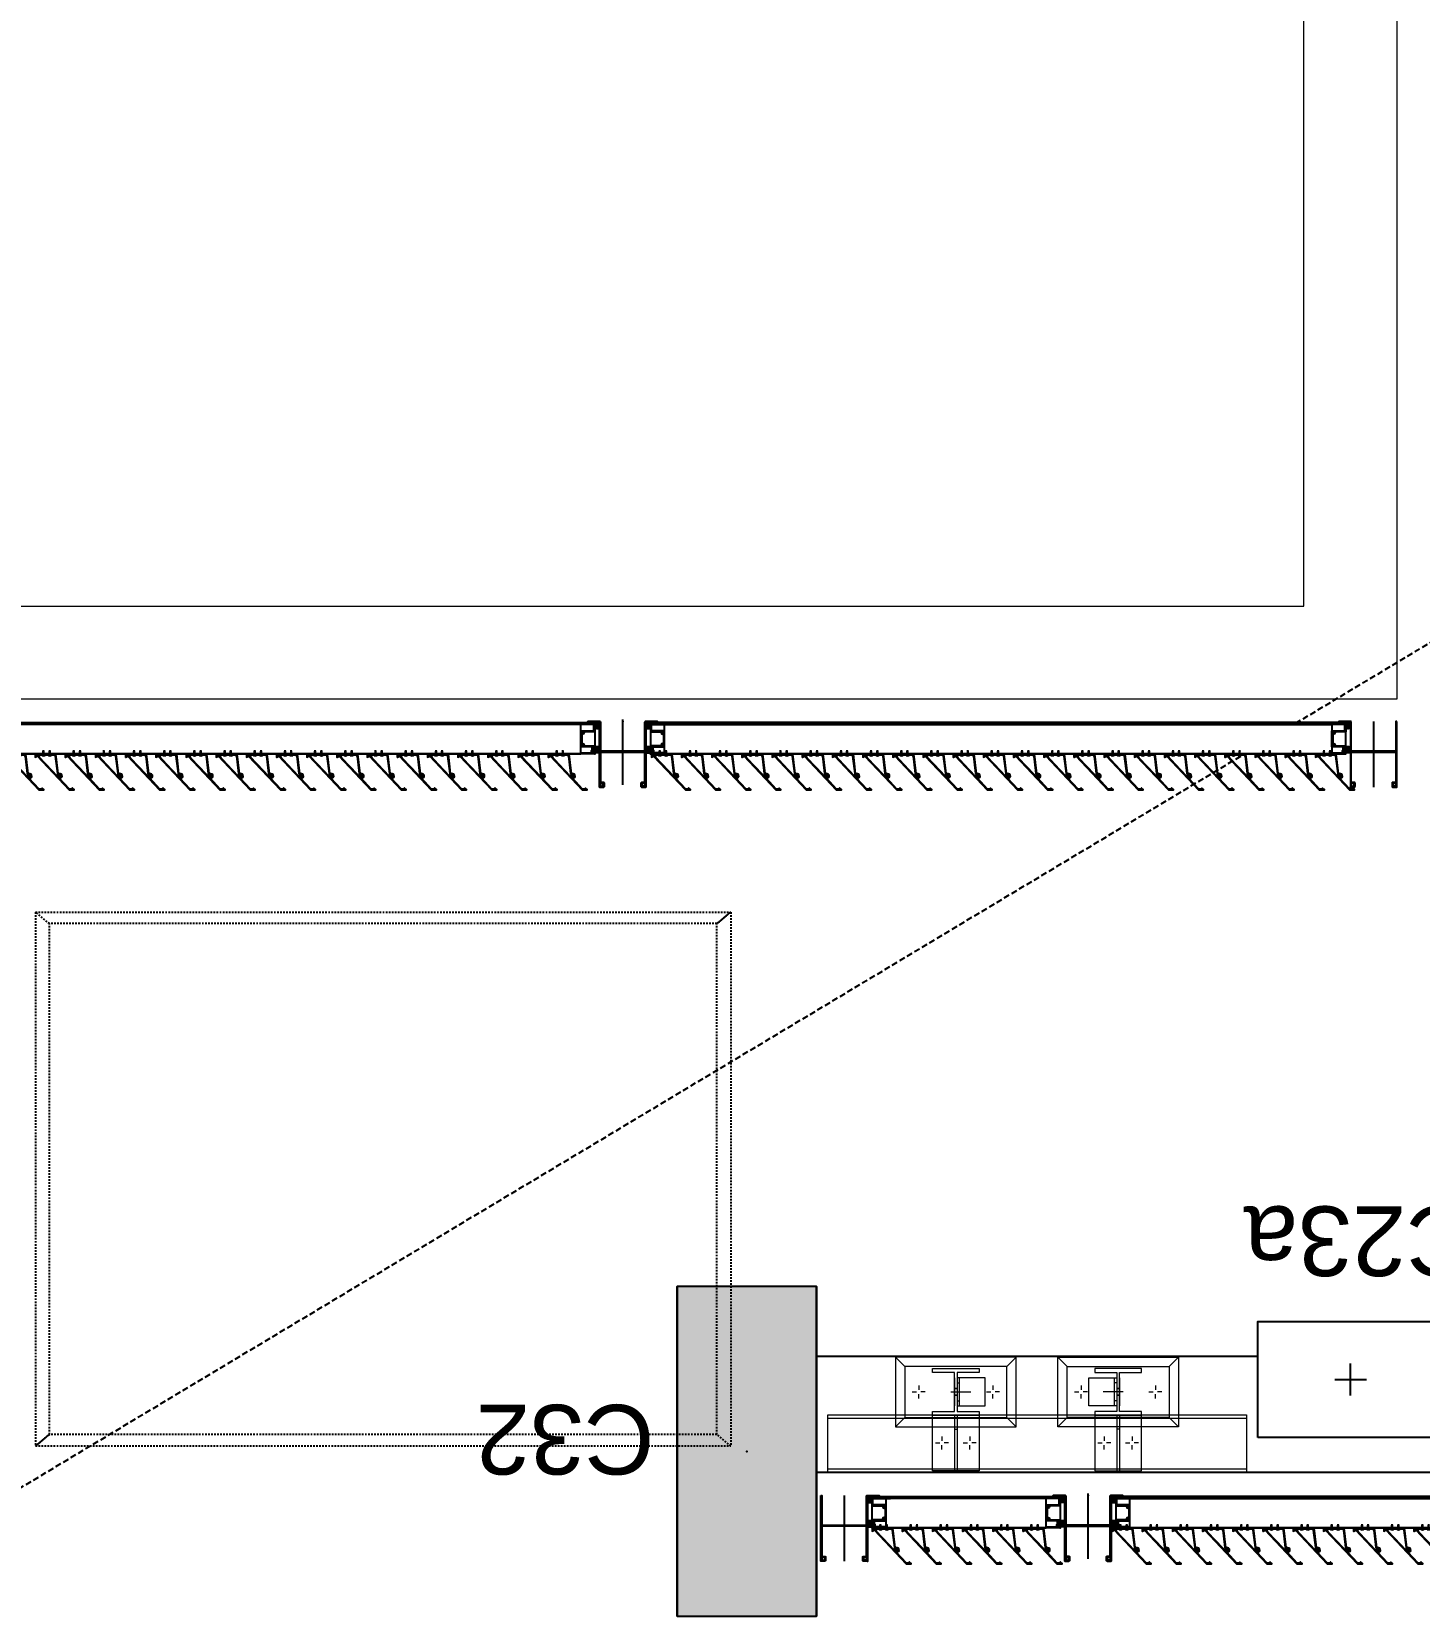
# Model space of a CAD drawing. Header units: millimetres. Extents: x 663313 to 1226001, y 1431724 to 1620898.
# Drawn here: x 851756 to 854744, y 1538994 to 1542407 of the extents above; entities that cross this region are included whole.
import ezdxf

# ---------------------------------------------------------------- set-up
doc = ezdxf.new("R2010")
doc.units = ezdxf.units.MM
doc.set_wipeout_variables(frame=1)
for name, pattern in [('CENTER', [50.8, 31.75, -6.35, 6.35, -6.35]), ('HIDDEN', [0.375, 0.25, -0.125]), ('TA_HL_001.00000', [6.5, 3.55, -2.95]), ('XKITLINE00', [0]), ('XKITLINE02', [4, 2, -2])]:
    doc.linetypes.add(name, pattern=pattern)
for name, color, linetype in [('000 - CONCRETE_COL_HATCH_', 7, 'Continuous'), ('000 - CONCRETE_COL_WIPEOUT_', 7, 'Continuous'), ('000 - EXISTING_COLUMN_CUT_COLOR_5', 7, 'Continuous'), ('000 - EXISTING_CONCRETE_CUT_COLOR_5', 7, 'Continuous'), ('010 - ASPG_ACCESSORIES_MAIN_COLOR_1', 7, 'Continuous'), ('010 - ASPG_EXTR_MAIN_COLOR_2', 7, 'Continuous'), ('010 - ASPG_FRAMING_CUT_COLOR_4', 7, 'Continuous'), ('010 - ASPG_FRAMING_HATCH_', 7, 'Continuous'), ('010 - ASPG_FRAMING_MAIN_COLOR_1', 7, 'Continuous'), ('010 - ASPG_FRAMING_MAIN_COLOR_2', 7, 'Continuous'), ('010 - ASPG_FRAMING_SUB_COLOR_2', 7, 'Continuous'), ('010 - ASPG_FRAMING_WIPEOUT_', 7, 'Continuous'), ('BOLT & SCREW', 7, 'Continuous'), ('BR', 7, 'Continuous'), ('Center Line', 7, 'CENTER'), ('CVA044__', 7, 'Continuous'), ('DIM', 7, 'Continuous')]:
    doc.layers.add(name, color=color, linetype=linetype)
for name, color, linetype, plot in [('010 - ASPG_EXTR_DEF_SUB', 7, 'Continuous', False), ('010 - ASPG_FASTERN_DEF_SUB', 7, 'Continuous', False), ('010 - ASPG_FRAMING_DEF_SUB', 7, 'Continuous', False)]:
    doc.layers.add(name, color=color, linetype=linetype, plot=plot)
for name, color, linetype, lineweight in [('12-GRID', 7, 'CENTER', 13), ('Bolt', 7, 'Continuous', 0), ('Part', 7, 'Continuous', 0), ('SCREW', 7, 'Continuous', 5)]:
    doc.layers.add(name, color=color, linetype=linetype, lineweight=lineweight)
doc.styles.add('Arial', font='arial.ttf')
pattern_1 = [(270, (1257419.24324, -520041.6224), (0.65495992507, -1.1344238721), [0.7562825814, -1.5125651628]), (30, (1257419.24324, -520041.6224), (0.65495992936, 1.1344238696), [0.7562825814, -1.5125651628]), (330, (1257419.24324, -520041.6224), (1.30991985442, -2.48e-09), [-1.5125651628, 0.7562825814])]
pattern_2 = [(315, (1257419.4929, -520021.6224), (1.3369313545, 1.3369313545), []), (45, (1257419.4929, -520021.6224), (-1.3369313545, 1.3369313545), [])]
pattern_3 = [(270, (1257419.4425, -520043.9224), (0.65495992507, -1.1344238721), [0.7562825814, -1.5125651628]), (30, (1257419.4425, -520043.9224), (0.65495992936, 1.1344238696), [0.7562825814, -1.5125651628]), (330, (1257419.4425, -520043.9224), (1.30991985442, -2.48e-09), [-1.5125651628, 0.7562825814])]
pattern_4 = [(315, (1257419.1929, -520023.9224), (1.3369313545, 1.3369313545), []), (45, (1257419.1929, -520023.9224), (-1.3369313545, 1.3369313545), [])]

# ---------------------------------------------------------------- blocks, each defined once
blk = doc.blocks.new('C25')
at = {"layer": 'BR', "color": 7}
for p, q in [((0, 0.0343), (0, -0.0343)), ((-0.0343, 0), (0.0343, 0))]:
    blk.add_line(p, q, dxfattribs=at)
at = {"layer": 'BR', "color": 7, "ltscale": 5}
blk.add_lwpolyline([(-0.125, 0.2), (0.125, 0.2), (0.125, -0.2), (-0.125, -0.2)], close=True, dxfattribs=at)
blk = doc.blocks.new('C32')
at = {"layer": 'BR', "color": 7}
for p, q in [((0, 0.0343), (0, -0.0343)), ((-0.0343, 0), (0.0343, 0))]:
    blk.add_line(p, q, dxfattribs=at)
at = {"layer": 'BR', "color": 7, "ltscale": 5}
blk.add_lwpolyline([(-0.15, 0.355), (0.15, 0.355), (0.15, -0.355), (-0.15, -0.355)], close=True, dxfattribs=at)
blk = doc.blocks.new('44')
at = {"layer": 'Bolt', "color": 7, "linetype": 'XKITLINE00', "lineweight": 0}
for p, q in [((31.2666, 28.4456), (31.2759, 28.4456)), ((31.2666, 28.4456), (31.2759, 28.4456)), ((31.2806, 28.4596), (31.2806, 28.4503)), ((31.2806, 28.4596), (31.2806, 28.4503)), ((31.2806, 28.4316), (31.2806, 28.4409)), ((31.2806, 28.4316), (31.2806, 28.4409)), ((31.2946, 28.4456), (31.2852, 28.4456)), ((31.2946, 28.4456), (31.2852, 28.4456)), ((31.3906, 28.4096), (31.3906, 28.4003)), ((31.3766, 28.3956), (31.3859, 28.3956)), ((31.3906, 28.3816), (31.3906, 28.3909)), ((31.4046, 28.3956), (31.3952, 28.3956)), ((31.3766, 28.3356), (31.3859, 28.3356)), ((31.3906, 28.3496), (31.3906, 28.3403)), ((31.3906, 28.3216), (31.3906, 28.3309)), ((31.4046, 28.3356), (31.3952, 28.3356)), ((31.2806, 28.2996), (31.2806, 28.2903)), ((31.2806, 28.2996), (31.2806, 28.2903)), ((31.2666, 28.2856), (31.2759, 28.2856)), ((31.2666, 28.2856), (31.2759, 28.2856)), ((31.2806, 28.2716), (31.2806, 28.2809)), ((31.2806, 28.2716), (31.2806, 28.2809)), ((31.2946, 28.2856), (31.2852, 28.2856)), ((31.2946, 28.2856), (31.2852, 28.2856)), ((31.2666, 28.096), (31.2759, 28.096)), ((31.2666, 28.096), (31.2759, 28.096)), ((31.2806, 28.11), (31.2806, 28.1007)), ((31.2806, 28.11), (31.2806, 28.1007)), ((31.2806, 28.082), (31.2806, 28.0913)), ((31.2806, 28.082), (31.2806, 28.0913)), ((31.2946, 28.096), (31.2852, 28.096)), ((31.2946, 28.096), (31.2852, 28.096)), ((31.3906, 28.06), (31.3906, 28.0507)), ((31.3766, 28.046), (31.3859, 28.046)), ((31.3906, 28.032), (31.3906, 28.0413)), ((31.4046, 28.046), (31.3952, 28.046)), ((31.3906, 28), (31.3906, 27.9907)), ((31.3766, 27.986), (31.3859, 27.986)), ((31.3906, 27.972), (31.3906, 27.9813)), ((31.4046, 27.986), (31.3952, 27.986)), ((31.2666, 27.936), (31.2759, 27.936)), ((31.2666, 27.936), (31.2759, 27.936)), ((31.2806, 27.95), (31.2806, 27.9407)), ((31.2806, 27.95), (31.2806, 27.9407)), ((31.2806, 27.922), (31.2806, 27.9313)), ((31.2806, 27.922), (31.2806, 27.9313)), ((31.2946, 27.936), (31.2852, 27.936)), ((31.2946, 27.936), (31.2852, 27.936))]:
    blk.add_line(p, q, dxfattribs=at)
at = {"layer": 'Bolt', "color": 7, "linetype": 'XKITLINE02', "lineweight": 0}
for p, q in [((31.2611, 28.3626), (31.2611, 28.3576)), ((31.2736, 28.3686), (31.2736, 28.3626)), ((31.2736, 28.3626), (31.2736, 28.3686)), ((31.2806, 28.3765), (31.2806, 28.3336)), ((31.2876, 28.3686), (31.2876, 28.3626)), ((31.2876, 28.3626), (31.2876, 28.3686)), ((31.3001, 28.3626), (31.3001, 28.3576)), ((31.2611, 28.019), (31.2611, 28.024)), ((31.2806, 28.0051), (31.2806, 28.048)), ((31.3001, 28.019), (31.3001, 28.024)), ((31.2736, 28.019), (31.2736, 28.013)), ((31.2736, 28.013), (31.2736, 28.019)), ((31.2876, 28.019), (31.2876, 28.013)), ((31.2876, 28.013), (31.2876, 28.019))]:
    blk.add_line(p, q, dxfattribs=at)
at = {"layer": 'Part', "color": 7, "linetype": 'HIDDEN', "lineweight": 0, "ltscale": 5}
for p, q in [((31.3382, 28.6406), (31.3382, 27.7406)), ((31.4472, 28.6406), (31.4472, 27.7406))]:
    blk.add_line(p, q, dxfattribs=at)
at = {"layer": 'Part', "color": 7, "linetype": 'XKITLINE00', "lineweight": 0}
blk.add_line((31.4552, 28.6406), (31.4552, 27.7406), dxfattribs=at)
at = {"layer": 'Part', "color": 7, "lineweight": 0}
for p, q in [((31.2056, 28.4956), (31.2256, 28.4756)), ((31.2056, 28.2356), (31.2256, 28.2556)), ((31.2056, 28.146), (31.2256, 28.126)), ((31.2056, 27.886), (31.2256, 27.906))]:
    blk.add_line(p, q, dxfattribs=at)
at = {"layer": 'Part', "color": 7, "linetype": 'HIDDEN', "lineweight": 0, "ltscale": 2}
for p, q in [((31.3356, 28.4756), (31.3556, 28.4956)), ((31.3356, 28.2556), (31.3556, 28.2356)), ((31.3356, 28.126), (31.3556, 28.146)), ((31.3356, 27.906), (31.3556, 27.886))]:
    blk.add_line(p, q, dxfattribs=at)
at = {"layer": 'Part', "color": 7, "linetype": 'XKITLINE02', "lineweight": 0}
for p, q in [((31.3306, 28.4156), (31.3306, 28.3156)), ((31.2506, 28.3686), (31.3106, 28.3686)), ((31.2506, 28.3626), (31.3106, 28.3626)), ((31.3306, 28.3686), (31.4506, 28.3686)), ((31.3306, 28.3626), (31.4506, 28.3626)), ((31.3606, 28.3686), (31.3606, 28.3626)), ((31.3106, 28.3576), (31.2506, 28.3576)), ((31.3306, 27.966), (31.3306, 28.066)), ((31.3106, 28.024), (31.2506, 28.024)), ((31.2506, 28.019), (31.3106, 28.019)), ((31.2506, 28.013), (31.3106, 28.013)), ((31.3306, 28.019), (31.4506, 28.019)), ((31.3306, 28.013), (31.4506, 28.013)), ((31.3606, 28.013), (31.3606, 28.019))]:
    blk.add_line(p, q, dxfattribs=at)
at = {"layer": 'Part', "color": 7, "lineweight": 0}
for points in [[(31.3302, 27.7406), (31.3302, 28.6416), (31.4552, 28.6416), (31.4552, 27.7406), (31.3302, 27.7406)], [(31.3306, 28.2356), (31.2056, 28.2356), (31.2056, 28.4956), (31.3306, 28.4956)], [(31.3306, 28.2556), (31.2256, 28.2556), (31.2256, 28.4756), (31.3306, 28.4756)], [(31.3306, 28.146), (31.2056, 28.146), (31.2056, 27.886), (31.3306, 27.886)], [(31.3306, 28.126), (31.2256, 28.126), (31.2256, 27.906), (31.3306, 27.906)]]:
    blk.add_lwpolyline(points, dxfattribs=at)
at = {"layer": 'Part', "color": 7, "linetype": 'HIDDEN', "lineweight": 0, "ltscale": 2}
for points in [[(31.3306, 28.4956), (31.3556, 28.4956), (31.3556, 28.2356), (31.3306, 28.2356)], [(31.3306, 28.4756), (31.3356, 28.4756), (31.3356, 28.2556), (31.3306, 28.2556)], [(31.3306, 27.886), (31.3556, 27.886), (31.3556, 28.146), (31.3306, 28.146)], [(31.3306, 27.906), (31.3356, 27.906), (31.3356, 28.126), (31.3306, 28.126)]]:
    blk.add_lwpolyline(points, dxfattribs=at)
at = {"layer": 'Part', "color": 7, "linetype": 'XKITLINE02', "lineweight": 0}
for points in [[(31.3306, 28.4156), (31.3226, 28.4156), (31.3226, 28.3686), (31.2386, 28.3686), (31.2386, 28.4156), (31.2306, 28.4156), (31.2306, 28.3156), (31.2386, 28.3156), (31.2386, 28.3626), (31.3226, 28.3626), (31.3226, 28.3156), (31.3306, 28.3156)], [(31.3306, 27.966), (31.3226, 27.966), (31.3226, 28.013), (31.2386, 28.013), (31.2386, 27.966), (31.2306, 27.966), (31.2306, 28.066), (31.2386, 28.066), (31.2386, 28.019), (31.3226, 28.019), (31.3226, 28.066), (31.3306, 28.066)]]:
    blk.add_lwpolyline(points, close=True, dxfattribs=at)
for points in [[(31.3306, 28.3156), (31.4506, 28.3156), (31.4506, 28.4156), (31.3306, 28.4156)], [(31.3106, 28.3626), (31.3106, 28.3026), (31.2506, 28.3026), (31.2506, 28.3626)], [(31.3106, 28.019), (31.3106, 28.079), (31.2506, 28.079), (31.2506, 28.019)], [(31.3306, 28.066), (31.4506, 28.066), (31.4506, 27.966), (31.3306, 27.966)]]:
    blk.add_lwpolyline(points, dxfattribs=at)
blk = doc.blocks.new('*U5741')
at = {"color": 7}
blk.add_wipeout([(-150, -355), (150, -355), (150, 355), (-150, 355)], dxfattribs=at).dxf.layer = '000 - CONCRETE_COL_WIPEOUT_'
at = {"layer": '000 - CONCRETE_COL_HATCH_'}
h = blk.add_hatch(dxfattribs=at)
h.set_pattern_fill('AR-CONC', scale=0.5)
h.set_pattern_definition([(50, (-3e-14, -2e-14), (3.5863, -0.31376), [0.375, -4.125]), (355, (-3e-14, -2e-14), (-0.693757, 3.76096), [0.3, -3.3]), (100.4514, (0.299, -0.026), (2.892544, 3.4472), [0.3187, -3.50571]), (46.1842, (-3e-14, 1), (5.336207, -0.827596), [0.5625, -6.1875]), (96.6356, (0.4447, 0.931), (4.67331, 4.87059), [0.47805, -5.25857]), (351.1842, (-3e-14, 1), (4.67331, 4.87059), [0.45, -4.95]), (21, (0.5, 0.75), (2.984535, -2.013094), [0.375, -4.125]), (326, (0.5, 0.75), (1.216577, 3.62575), [0.3, -3.3]), (71.4514, (0.7487, 0.5822), (4.201112, 1.612656), [0.3187, -3.50571]), (37.5, (-3e-14, -2e-14), (0.0607993, 1.6644693), [0, -3.26, 0, -3.35, 0, -3.3125]), (7.5, (-3e-14, -2e-14), (1.315348, 1.9720586), [0, -1.91, 0, -3.185, 0, -1.2625]), (327.5, (-1.115, -2e-14), (2.669112, -0.1127744), [0, -1.25, 0, -3.9, 0, -5.175]), (317.5, (-1.615, -2e-14), (2.915931, 0.500525), [0, -1.625, 0, -2.59, 0, -3.675])])
h.paths.add_polyline_path([(-150, -355), (150, -355), (150, 355), (-150, 355)])
at = {"color": 7}
blk.add_point((0, 0), dxfattribs=at)
at = {"layer": '000 - EXISTING_COLUMN_CUT_COLOR_5', "color": 7}
blk.add_lwpolyline([(-150, -355), (150, -355), (150, 355), (-150, 355)], close=True, dxfattribs=at)
blk = doc.blocks.new('W-1-PP18-ST_ENT4_REV00_20260531-225334_LOPF_PL')
at = {"layer": 'DIM', "color": 7, "linetype": 'HIDDEN', "ltscale": 50}
blk.add_line((-3080.3, -13100), (16344.6, -1449.9), dxfattribs=at)
at = {"layer": 'DIM', "color": 7}
blk.add_line((12794.4, -1759.8), (14169.6, -1759.8), dxfattribs=at)
at = {"layer": 'Part', "color": 7, "linetype": 'XKITLINE00', "lineweight": 0}
blk.add_lwpolyline([(12920, -13150.2), (12920, -3425.6), (16344.6, -3425.6), (16344.6, -3625.6), (13120, -3625.6), (13120, -8210), (16970, -8210), (16970, -8350), (13120, -8350), (13120, -13150.2)], close=True, dxfattribs=at)
at = {"color": 7, "xscale": 1000.000000000002, "yscale": 1000.000000000002, "zscale": 1000.000000000002, "rotation": 179.9986050943041}
blk.add_blockref('C32', (14319.6, -1805), dxfattribs=at)
at = {"layer": 'DIM', "color": 7, "xscale": 999.9999999999997, "yscale": 999.9999999999997, "zscale": 999.9999999999997, "rotation": 269.998605212187}
blk.add_blockref('C25', (13019.4, -1959.8), dxfattribs=at)
at = {"layer": 'CVA044__', "color": 7, "char_height": 150, "attachment_point": 5, "style": 'Arial', "bg_fill": 3, "box_fill_scale": 1.1, "bg_fill_color": 256, "bg_fill_true_color": 13158600, "bg_fill_transparency": 0}
for s, insert in [('\\A1;C32', (14711, -1831.5)), ('\\A1;C23a', (12999, -2258.8))]:
    blk.add_mtext(s, dxfattribs=dict(at, insert=insert))
at = {"color": 7, "xscale": 1000.000000000001, "yscale": 1000.000000000001, "zscale": 1000.000000000001, "rotation": 90}
blk.add_blockref('44', (41885.6, -33213.9), dxfattribs=at)
at = {"layer": 'DIM', "color": 7}
blk.add_line((13219.4, -2009.7), (14169.6, -2009.7), dxfattribs=at)
at = {"layer": '000 - EXISTING_CONCRETE_CUT_COLOR_5', "color": 7}
blk.add_blockref('*U5741', (14319.6, -1805), dxfattribs=at)
blk = doc.blocks.new('*U6326')
at = {"layer": '12-GRID', "color": 7, "linetype": 'CENTER'}
for p, q in [((0, -6.2), (0, 2.2)), ((-4.2, -2), (4.2, -2))]:
    blk.add_line(p, q, dxfattribs=at)
at = {"layer": 'BOLT & SCREW', "color": 7}
for p, q in [((-0.6, -1.8), (-1.8, -1.6)), ((-0.6, -2.2), (-1.8, -2.4)), ((-0.5, -1.8), (-0.9, -1.6)), ((-0.5, -2.2), (-0.9, -2.4)), ((-0.2, -1.4), (-0.4, -0.2)), ((-0.2, -1.5), (-0.4, -1.1)), ((-0.2, -2.5), (-0.4, -2.9)), ((-0.2, -2.6), (-0.4, -3.8)), ((0.2, -1.4), (0.4, -0.2)), ((0.2, -1.5), (0.4, -1.1)), ((0.4, -2.9), (0.2, -2.5)), ((0.2, -2.6), (0.4, -3.8)), ((0.5, -1.8), (0.9, -1.6)), ((0.5, -2.2), (0.9, -2.4)), ((0.6, -1.8), (1.8, -1.6)), ((0.6, -2.2), (1.8, -2.4))]:
    blk.add_line(p, q, dxfattribs=at)
for points in [[(-1.8, -1.6), (-0.9, -1.6, 0.414214), (-0.4, -1.1), (-0.4, -0.2), (0.4, -0.2), (0.4, -1.1, 0.414214), (0.9, -1.6), (1.8, -1.6), (1.8, -2.4), (0.9, -2.4, 0.414214), (0.4, -2.9), (0.4, -3.8), (-0.4, -3.8), (-0.4, -2.9, 0.414214), (-0.9, -2.4), (-1.8, -2.4)], [(0.2, -2.5, -0.414214), (0.5, -2.2), (0.6, -2.2), (0.6, -1.8), (0.5, -1.8, -0.414214), (0.2, -1.5), (0.2, -1.4), (-0.2, -1.4), (-0.2, -1.5, -0.414214), (-0.5, -1.8), (-0.6, -1.8), (-0.6, -2.2), (-0.5, -2.2, -0.414214), (-0.2, -2.5), (-0.2, -2.6), (0.2, -2.6)]]:
    blk.add_lwpolyline(points, format="xyb", close=True, dxfattribs=at)
blk.add_circle((0, -2), 3.5, dxfattribs=at)
blk = doc.blocks.new('000_ASPG_TYP_FILES_20260218-010703_FRAME_EXTR_')
at = {"layer": '010 - ASPG_FRAMING_HATCH_'}
h = blk.add_hatch(dxfattribs=at)
h.set_pattern_fill('ANSI32', scale=0.1, angle=180)
edge = h.paths.add_edge_path()
edge.add_line((2, 16), (2, 2))
edge.add_line((2, 2), (39.7, 2))
edge.add_arc((39.7, 1.7), 0.3, 0, 90, ccw=False)
edge.add_line((40, 1.7), (40, 0.3))
edge.add_arc((39.7, 0.3), 0.3, -90, 0, ccw=False)
edge.add_line((39.7, 0), (0.3, 0))
edge.add_arc((0.3, 0.3), 0.3, 180, 270, ccw=False)
edge.add_line((0, 0.3), (0, 17.7))
edge.add_arc((0.3, 17.7), 0.3, 90, 180, ccw=False)
edge.add_line((0.3, 18), (22.6, 18))
edge.add_arc((22.6, 18.5), 0.5, 270, 380.2095)
edge.add_arc((26.2, 19.8), 3.35, 182.0638, 200.2095, ccw=False)
edge.add_arc((23.6, 19.7), 0.76, 2.0638, 182.0638, ccw=False)
edge.add_arc((26.2, 19.8), 1.83, 182.0638, 447.9362)
edge.add_arc((26.3, 22.4), 0.76, 87.9362, 267.9362, ccw=False)
edge.add_arc((26.2, 19.8), 3.35, 69.7905, 87.9362, ccw=False)
edge.add_arc((27.5, 23.4), 0.5, 249.7905, 360)
edge.add_line((28, 23.4), (28, 26.7))
edge.add_line((28, 26.7), (28.5, 27.2))
edge.add_line((28.5, 27.2), (28, 27.7))
edge.add_line((28, 27.7), (28, 38.6))
edge.add_line((28, 38.6), (28.5, 39.1))
edge.add_line((28.5, 39.1), (28, 39.6))
edge.add_line((28, 39.6), (28, 42.9))
edge.add_arc((27.5, 42.9), 0.5, 0, 110.2095)
edge.add_arc((26.2, 46.5), 3.35, 272.0638, 290.2095, ccw=False)
edge.add_arc((26.3, 43.9), 0.76, 92.0638, 272.0638, ccw=False)
edge.add_arc((26.2, 46.5), 1.83, 272.0638, 537.9362)
edge.add_arc((23.6, 46.6), 0.76, 177.9362, 357.9362, ccw=False)
edge.add_arc((26.2, 46.5), 3.35, 159.7905, 177.9362, ccw=False)
edge.add_arc((22.6, 47.8), 0.5, 339.7905, 450)
edge.add_line((22.6, 48.3), (0.3, 48.3))
edge.add_arc((0.3, 48.6), 0.3, 180, 270, ccw=False)
edge.add_line((0, 48.6), (0, 60))
edge.add_arc((0.3, 60), 0.3, 90, 180, ccw=False)
edge.add_line((0.3, 60.3), (5, 60.3))
edge.add_line((5, 60.3), (5, 65))
edge.add_arc((5.3, 65), 0.3, 90, 180, ccw=False)
edge.add_line((5.3, 65.3), (30, 65.3))
edge.add_line((30, 65.3), (30, 63.6))
edge.add_arc((29.7, 63.6), 0.3, -90, 0, ccw=False)
edge.add_line((29.7, 63.3), (7.3, 63.3))
edge.add_arc((7.3, 63), 0.3, 90, 180)
edge.add_line((7, 63), (7, 58.3))
edge.add_line((7, 58.3), (2.3, 58.3))
edge.add_arc((2.3, 58), 0.3, 90, 180)
edge.add_line((2, 58), (2, 50.6))
edge.add_arc((2.3, 50.6), 0.3, 180, 270)
edge.add_line((2.3, 50.3), (29.7, 50.3))
edge.add_arc((29.7, 50), 0.3, 0, 90, ccw=False)
edge.add_line((30, 50), (30, 26.7))
edge.add_line((30, 26.7), (30, 16.3))
edge.add_arc((29.7, 16.3), 0.3, -90, 0, ccw=False)
edge.add_line((29.7, 16), (2, 16))
at = {"layer": '010 - ASPG_FRAMING_CUT_COLOR_4', "color": 7}
blk.add_lwpolyline([(2, 16), (2, 2), (39.7, 2, -0.414214), (40, 1.7), (40, 0.3, -0.414214), (39.7, 0), (0.3, 0, -0.414214), (0, 0.3), (0, 17.7, -0.414214), (0.3, 18), (22.6, 18, 0.52173), (23, 18.7, -0.079342), (22.8, 19.7, -1), (24.3, 19.8, 2.296346), (26.2, 21.7, -1), (26.3, 23.2, -0.079342), (27.3, 23, 0.52173), (28, 23.4), (28, 26.7), (28.5, 27.2), (28, 27.7), (28, 38.6), (28.5, 39.1), (28, 39.6), (28, 42.9, 0.52173), (27.3, 43.3, -0.079342), (26.3, 43.1, -1), (26.2, 44.6, 2.296346), (24.3, 46.5, -1), (22.8, 46.6, -0.079342), (23, 47.6, 0.52173), (22.6, 48.3), (0.3, 48.3, -0.414214), (0, 48.6), (0, 60, -0.414214), (0.3, 60.3), (5, 60.3), (5, 65, -0.414214), (5.3, 65.3), (30, 65.3), (30, 63.6, -0.414214), (29.7, 63.3), (7.3, 63.3, 0.414214), (7, 63), (7, 58.3), (2.3, 58.3, 0.414214), (2, 58), (2, 50.6, 0.414214), (2.3, 50.3), (29.7, 50.3, -0.414214), (30, 50), (30, 26.7), (30, 16.3, -0.414214), (29.7, 16)], format="xyb", close=True, dxfattribs=at)
at = {"color": 7}
for p in [(26.2, 48.5), (26.2, 21.8)]:
    blk.add_blockref('*U6326', p, dxfattribs=at)
blk = doc.blocks.new('*U6174')
at = {"layer": '010 - ASPG_FRAMING_HATCH_', "transparency": 33554585}
h = blk.add_hatch(dxfattribs=at)
h.set_pattern_fill('ANSI32', scale=0.25)
edge = h.paths.add_edge_path()
edge.add_line((2, -50), (2, -75))
edge.add_line((2, -75), (0, -75))
edge.add_line((0, -75), (0, -49))
edge.add_arc((1, -49), 1, 90, 180, ccw=False)
edge.add_line((1, -48), (63, -48))
edge.add_arc((63, -47), 1, 270, 360)
edge.add_line((64, -47), (64, 47))
edge.add_arc((63, 47), 1, 0, 90)
edge.add_line((63, 48), (1, 48))
edge.add_arc((1, 49), 1, 180, 270, ccw=False)
edge.add_line((0, 49), (0, 75))
edge.add_line((0, 75), (2, 75))
edge.add_line((2, 75), (2, 50))
edge.add_line((2, 50), (141, 50))
edge.add_line((141, 50), (141, 41))
edge.add_arc((140, 41), 1, 270, 360, ccw=False)
edge.add_line((140, 40), (132, 40))
edge.add_arc((132, 41), 1, 180, 270, ccw=False)
edge.add_line((131, 41), (131, 47))
edge.add_arc((130, 47), 1, 0, 90)
edge.add_line((130, 48), (67, 48))
edge.add_arc((67, 47), 1, 90, 180)
edge.add_line((66, 47), (66, -47))
edge.add_arc((67, -47), 1, 180, 270)
edge.add_line((67, -48), (130, -48))
edge.add_arc((130, -47), 1, 270, 360)
edge.add_line((131, -47), (131, -41))
edge.add_arc((132, -41), 1, 90, 180, ccw=False)
edge.add_line((132, -40), (140, -40))
edge.add_arc((140, -41), 1, 0, 90, ccw=False)
edge.add_line((141, -41), (141, -50))
edge.add_line((141, -50), (2, -50))
h.paths.add_polyline_path([(139, 48), (139, 42), (133, 42), (133, 48)], flags=16)
h.paths.add_polyline_path([(139, -48), (139, -42), (133, -42), (133, -48)], flags=16)
at = {"layer": '010 - ASPG_FRAMING_HATCH_'}
h = blk.add_hatch(dxfattribs=at)
h.set_pattern_fill('ANSI37', scale=0.595498, angle=-90)
h.set_pattern_definition(pattern_4)
edge = h.paths.add_edge_path()
edge.add_ellipse((11.5, 55), major_axis=(0, -5), ratio=0.644482, start_angle=180, end_angle=360, ccw=False)
edge.add_line((11.5, 60), (2, 60))
edge.add_arc((-7.9, 55), 11.1, -26.7963, 26.7963, ccw=False)
edge.add_line((2, 50), (11.5, 50))
h = blk.add_hatch(dxfattribs=at)
h.set_pattern_fill('HONEY', scale=0.238199, angle=-90)
h.set_pattern_definition(pattern_3)
edge = h.paths.add_edge_path()
edge.add_ellipse((11.8, 55), major_axis=(0, -5), ratio=0.644482, start_angle=0, end_angle=360, ccw=False)
h = blk.add_hatch(dxfattribs=at)
h.set_pattern_fill('HONEY', scale=0.238199, angle=-90)
h.set_pattern_definition(pattern_1)
edge = h.paths.add_edge_path()
edge.add_ellipse((57.5, 55), major_axis=(0, -5), ratio=0.644482, start_angle=0, end_angle=360)
h = blk.add_hatch(dxfattribs=at)
h.set_pattern_fill('ANSI37', scale=0.595498, angle=-90)
h.set_pattern_definition(pattern_2)
edge = h.paths.add_edge_path()
edge.add_ellipse((57.8, 55), major_axis=(0, -5), ratio=0.644482, start_angle=0, end_angle=180)
edge.add_line((57.8, 60), (62, 60))
edge.add_arc((62, 60.3), 0.3, -90, 0)
edge.add_line((62.3, 60.3), (62.3, 61))
edge.add_line((62.3, 61), (61.8, 61.5))
edge.add_line((61.8, 61.5), (62.3, 62))
edge.add_line((62.3, 62), (61.8, 62.5))
edge.add_line((61.8, 62.5), (62.3, 63))
edge.add_line((62.3, 63), (61.8, 63.5))
edge.add_line((61.8, 63.5), (62.3, 64))
edge.add_line((62.3, 64), (62.3, 65))
edge.add_line((62.3, 65), (63.3, 65))
edge.add_line((63.3, 65), (63.8, 65.5))
edge.add_line((63.8, 65.5), (64.3, 65))
edge.add_line((64.3, 65), (64.8, 65.5))
edge.add_line((64.8, 65.5), (65.3, 65))
edge.add_line((65.3, 65), (65.8, 65.5))
edge.add_line((65.8, 65.5), (66.3, 65))
edge.add_line((66.3, 65), (67, 65))
edge.add_arc((67, 65.3), 0.3, -90, 0)
edge.add_line((67.3, 65.3), (67.3, 60))
edge.add_arc((77.2, 55), 11.1, 153.2037, 206.7963)
edge.add_line((67.3, 50), (57.8, 50))
h = blk.add_hatch(dxfattribs=at)
h.set_pattern_fill('ANSI37', scale=0.595498, angle=-90)
h.set_pattern_definition(pattern_4)
edge = h.paths.add_edge_path()
edge.add_ellipse((11.5, -55), major_axis=(0, 5), ratio=0.644482, start_angle=0, end_angle=180)
edge.add_line((11.5, -60), (2, -60))
edge.add_arc((-7.9, -55), 11.1, 333.2037, 386.7963)
edge.add_line((2, -50), (11.5, -50))
h = blk.add_hatch(dxfattribs=at)
h.set_pattern_fill('HONEY', scale=0.238199, angle=-90)
h.set_pattern_definition(pattern_3)
edge = h.paths.add_edge_path()
edge.add_ellipse((11.8, -55), major_axis=(0, 5), ratio=0.644482, start_angle=0, end_angle=360)
h = blk.add_hatch(dxfattribs=at)
h.set_pattern_fill('HONEY', scale=0.238199, angle=-90)
h.set_pattern_definition(pattern_1)
edge = h.paths.add_edge_path()
edge.add_ellipse((57.5, -55), major_axis=(0, 5), ratio=0.644482, start_angle=0, end_angle=360, ccw=False)
h = blk.add_hatch(dxfattribs=at)
h.set_pattern_fill('ANSI37', scale=0.595498, angle=-90)
h.set_pattern_definition(pattern_2)
edge = h.paths.add_edge_path()
edge.add_ellipse((57.8, -55), major_axis=(0, 5), ratio=0.644482, start_angle=180, end_angle=360, ccw=False)
edge.add_line((57.8, -60), (62, -60))
edge.add_arc((62, -60.3), 0.3, 360, 450, ccw=False)
edge.add_line((62.3, -60.3), (62.3, -61))
edge.add_line((62.3, -61), (61.8, -61.5))
edge.add_line((61.8, -61.5), (62.3, -62))
edge.add_line((62.3, -62), (61.8, -62.5))
edge.add_line((61.8, -62.5), (62.3, -63))
edge.add_line((62.3, -63), (61.8, -63.5))
edge.add_line((61.8, -63.5), (62.3, -64))
edge.add_line((62.3, -64), (62.3, -65))
edge.add_line((62.3, -65), (63.3, -65))
edge.add_line((63.3, -65), (63.8, -65.5))
edge.add_line((63.8, -65.5), (64.3, -65))
edge.add_line((64.3, -65), (64.8, -65.5))
edge.add_line((64.8, -65.5), (65.3, -65))
edge.add_line((65.3, -65), (65.8, -65.5))
edge.add_line((65.8, -65.5), (66.3, -65))
edge.add_line((66.3, -65), (67, -65))
edge.add_arc((67, -65.3), 0.3, 360, 450, ccw=False)
edge.add_line((67.3, -65.3), (67.3, -60))
edge.add_arc((77.2, -55), 11.1, 153.2037, 206.7963, ccw=False)
edge.add_line((67.3, -50), (57.8, -50))
at = {"layer": '010 - ASPG_FASTERN_DEF_SUB', "color": 7}
blk.add_point((0, 0), dxfattribs=at)
at = {"layer": '010 - ASPG_FRAMING_CUT_COLOR_4', "color": 7}
blk.add_lwpolyline([(2, -50), (2, -75), (0, -75), (0, -49, -0.414214), (1, -48), (63, -48, 0.414214), (64, -47), (64, 47, 0.414214), (63, 48), (1, 48, -0.414214), (0, 49), (0, 75), (2, 75), (2, 50), (141, 50), (141, 41, -0.414214), (140, 40), (132, 40, -0.414214), (131, 41), (131, 47, 0.414214), (130, 48), (67, 48, 0.414214), (66, 47), (66, -47, 0.414214), (67, -48), (130, -48, 0.414214), (131, -47), (131, -41, -0.414214), (132, -40), (140, -40, -0.414214), (141, -41), (141, -50)], format="xyb", close=True, dxfattribs=at)
for points in [[(139, 48), (139, 42), (133, 42), (133, 48)], [(139, -48), (139, -42), (133, -42), (133, -48)]]:
    blk.add_lwpolyline(points, close=True, dxfattribs=at)
at = {"layer": '010 - ASPG_FRAMING_DEF_SUB', "color": 7, "transparency": 33554508}
blk.add_line((136.5, 0), (-4.5, 0), dxfattribs=at)
at = {"layer": '010 - ASPG_FRAMING_DEF_SUB', "color": 7, "transparency": 33554457}
for points in [[(2, 50), (15, 50), (15, 60), (2, 60)], [(54.3, 50), (67.3, 50), (67.3, 65.5), (54.3, 65.5)], [(2, -50), (15, -50), (15, -60), (2, -60)], [(54.3, -50), (67.3, -50), (67.3, -65.5), (54.3, -65.5)]]:
    blk.add_lwpolyline(points, close=True, dxfattribs=at)
at = {"layer": '010 - ASPG_FRAMING_SUB_COLOR_2', "color": 7}
for points in [[(11.8, 50), (2, 50, 0.238199), (2, 60), (11.8, 60)], [(57.5, 50), (67.3, 50, -0.238199), (67.3, 60), (67.3, 65.3, -0.414214), (67, 65), (66.3, 65), (65.8, 65.5), (65.3, 65), (64.8, 65.5), (64.3, 65), (63.8, 65.5), (63.3, 65), (62.3, 65), (62.3, 64), (61.8, 63.5), (62.3, 63), (61.8, 62.5), (62.3, 62), (61.8, 61.5), (62.3, 61), (62.3, 60.3, -0.414214), (62, 60), (57.5, 60)], [(11.8, -50), (2, -50, -0.238199), (2, -60), (11.8, -60)], [(57.5, -50), (67.3, -50, 0.238199), (67.3, -60), (67.3, -65.3, 0.414214), (67, -65), (66.3, -65), (65.8, -65.5), (65.3, -65), (64.8, -65.5), (64.3, -65), (63.8, -65.5), (63.3, -65), (62.3, -65), (62.3, -64), (61.8, -63.5), (62.3, -63), (61.8, -62.5), (62.3, -62), (61.8, -61.5), (62.3, -61), (62.3, -60.3, 0.414214), (62, -60), (57.5, -60)]]:
    blk.add_lwpolyline(points, format="xyb", dxfattribs=at)
at = {"layer": '010 - ASPG_FRAMING_SUB_COLOR_2', "color": 7, "extrusion": (0, 0, -1)}
for centre, major_axis in [((11.8, 55), (0, -5)), ((57.5, -55), (0, 5))]:
    blk.add_ellipse(centre, major_axis=major_axis, ratio=0.644482, dxfattribs=at)
at = {"layer": '010 - ASPG_FRAMING_SUB_COLOR_2', "color": 7}
for centre, major_axis in [((57.5, 55), (0, -5)), ((11.8, -55), (0, 5))]:
    blk.add_ellipse(centre, major_axis=major_axis, ratio=0.644482, dxfattribs=at)
blk = doc.blocks.new('PZG35-9D5')
at = {"layer": 'Center Line', "color": 7}
blk.add_line((0, 3.7), (0, -10.5), dxfattribs=at)
at = {"layer": 'SCREW', "color": 7}
for p, q in [((-1.4, 0), (-1.4, -1.1)), ((1.4, 0), (1.4, -0.6)), ((-1.9, -1.4), (1.9, -0.9)), ((-1.9, -1.4), (-1.4, -1.1)), ((-1.9, -1.4), (-1.4, -1.7)), ((-1.9, -2.7), (1.9, -2.2)), ((-1.9, -2.7), (-1.4, -2.4)), ((-1.9, -2.7), (-1.4, -3)), ((-1.9, -4), (-1.4, -3.7)), ((-1.9, -4), (-1, -3.9)), ((-1.9, -4), (-1.4, -4.3)), ((-1.4, -1.1), (1.4, -0.6)), ((-1.4, -1.7), (1.4, -1.2)), ((-1.4, -1.7), (-1.4, -2.4)), ((-1.4, -2.4), (1.4, -1.9)), ((-1.4, -3), (1.4, -2.5)), ((-1.4, -3), (-1.4, -3.7)), ((-1.4, -3.7), (-0.8, -3.6)), ((-1.4, -4.3), (-1.4, -8.1)), ((-1.4, -4.3), (-1.2, -4.3)), ((0, -9.5), (-1.4, -8.1)), ((0, -9.5), (1.4, -8.1)), ((0.6, -3.3), (1.4, -3.2)), ((0.7, -3.7), (1.9, -3.5)), ((0.7, -3.9), (1.4, -3.8)), ((0.7, -4.6), (1.4, -4.5)), ((0.7, -5), (1.9, -4.8)), ((0.7, -5.2), (1.4, -5.1)), ((1.9, -0.9), (1.4, -0.6)), ((1.9, -0.9), (1.4, -1.2)), ((1.4, -1.2), (1.4, -1.9)), ((1.9, -2.2), (1.4, -1.9)), ((1.9, -2.2), (1.4, -2.5)), ((1.4, -2.5), (1.4, -3.2)), ((1.9, -3.5), (1.4, -3.2)), ((1.9, -3.5), (1.4, -3.8)), ((1.4, -3.8), (1.4, -4.5)), ((1.9, -4.8), (1.4, -4.5)), ((1.9, -4.8), (1.4, -5.1)), ((1.4, -5.1), (1.4, -8.1))]:
    blk.add_line(p, q, dxfattribs=at)
blk.add_lwpolyline([(0, -9.5), (0.7, -5.2), (0.7, -3.6, 0.417657), (0.4, -3.3, 0.108102), (-0.8, -3.6), (-1.4, -4.7)], format="xyb", dxfattribs=at)
blk = doc.blocks.new('*U6169')
at = {"layer": 'SCREW', "color": 7}
blk.add_lwpolyline([(3, 1.8, 0.09906), (0.8, 2.5), (0.8, 2.3), (-0.8, 2.3), (-0.8, 2.5, 0.09906), (-3, 1.8, 0.266588), (-3.5, 1), (-3.5, 0.2, 0.414214), (-3.3, 0), (3.3, 0, 0.414214), (3.5, 0.2), (3.5, 1, 0.266588)], format="xyb", close=True, dxfattribs=at)
blk.add_blockref('PZG35-9D5', (0, 0), dxfattribs=at)
blk = doc.blocks.new('*U6175')
at = {"color": 7}
blk.add_point((0, 0), dxfattribs=at)
at = {"layer": '010 - ASPG_ACCESSORIES_MAIN_COLOR_1', "color": 7}
blk.add_lwpolyline([(-39.7, -0.6, 0.414214), (-40, -0.9), (-40, -7.4, 0.57735), (-39.7, -7.6), (-36.6, -5.8, 0.767327), (-36.8, -5.3), (-37.9, -5.3, -0.414214), (-38.2, -5), (-38.2, -2.8, -0.414214), (-38, -2.6), (-32.2, -2.6, -0.388879), (-32, -2.8), (-31.8, -4.3, 0.388879), (-31.3, -4.8), (-30.3, -4.8, 0.414214), (-30, -4.5), (-30, -2.9, -0.414214), (-29.7, -2.6), (0.4, -2.6, -0.378969), (3.4, -5.2), (8, -42.5, 0.446593), (11.6, -45.1, -0.489802), (16.1, -48.7), (16.1, -49.4, -0.18248), (15.8, -50, -0.267949), (15.3, -50.2, 1.122115), (15.1, -52.3, 0.405004), (18.1, -49.4), (18.1, -48.7, 0.489805), (11.2, -43.1, -0.446597), (9.9, -42.3), (4.9, -0.8, 0.364176), (4.6, -0.6)], format="xyb", close=True, dxfattribs=at)
at = {"layer": '010 - ASPG_EXTR_DEF_SUB', "color": 7}
for p in [(-40, -0.5), (43.4, -76.9), (43.4, -77.5)]:
    blk.add_point(p, dxfattribs=at)
at = {"layer": '010 - ASPG_EXTR_MAIN_COLOR_2', "color": 7}
blk.add_lwpolyline([(11.4, -48.2), (11.5, -47.4), (12.2, -47.6), (12.3, -46.8, -0.535538), (14.2, -49.2, 0.991572), (15.7, -49.6, 1.157025), (8.8, -48.8, -0.688558), (8.3, -49), (-17.1, -22.2), (-32.3, -6.1), (-32.3, -2.9, 0.414312), (-32.6, -2.6), (-37.5, -2.6, 0.414116), (-37.8, -2.9), (-37.8, -4.3, 0.414214), (-37.5, -4.6), (-36, -4.6, -0.205895), (-35.8, -4.7), (33.2, -77.5), (43.1, -77.5, 0.668179), (43.4, -77), (40.5, -74.2, 0.668179), (40, -74.4), (40, -76), (33.9, -76), (11.9, -52.8, -0.558354), (12.1, -52, 0.766275), (12, -50.4, -0.438583), (10.7, -48.1)], format="xyb", close=True, dxfattribs=at)
at = {"layer": 'SCREW', "color": 7, "rotation": 180}
for p in [(-21.6, -2.5), (-8.2, -2.5)]:
    blk.add_blockref('*U6169', p, dxfattribs=at)
blk = doc.blocks.new('*U4688')
at = {"color": 7}
blk.add_wipeout([(1557, 4), (60, 4), (60, 69.3), (1557, 69.3)], dxfattribs=at).dxf.layer = '010 - ASPG_FRAMING_WIPEOUT_'
blk.add_point((60, 69.5), dxfattribs=at)
at = {"layer": '010 - ASPG_FRAMING_MAIN_COLOR_2', "color": 7}
blk.add_lwpolyline([(1527, 69.3), (90, 69.3), (90, 6), (1527, 6)], close=True, dxfattribs=at)
at = {"layer": '010 - ASPG_FRAMING_SUB_COLOR_2', "color": 7}
for points in [[(1557, 4), (60, 4), (60, 69.3), (1557, 69.3)], [(60, 2), (60, 4), (1557, 4), (1557, 2)]]:
    blk.add_lwpolyline(points, close=True, dxfattribs=at)
at = {"color": 7, "transparency": 33554559, "xscale": -1, "rotation": 270}
blk.add_blockref('*U6174', (0, 0), dxfattribs=at)
at = {"color": 7, "rotation": 180}
for p in [(120.3, 69.3), (185.3, 69.3), (250.3, 69.3), (315.3, 69.3), (380.3, 69.3), (445.3, 69.3), (510.3, 69.3), (575.3, 69.3), (640.3, 69.3), (705.3, 69.3), (770.3, 69.3), (835.3, 69.3), (900.3, 69.3), (965.3, 69.3), (1030.3, 69.3), (1095.3, 69.3), (1160.3, 69.3), (1225.3, 69.3), (1290.3, 69.3), (1355.3, 69.3), (1420.3, 69.3), (1485.3, 69.3)]:
    blk.add_blockref('*U6175', p, dxfattribs=at)
at = {"color": 7}
blk.add_blockref('000_ASPG_TYP_FILES_20260218-010703_FRAME_EXTR_', (60, 4), dxfattribs=at)
at = {"color": 7, "xscale": -1}
blk.add_blockref('000_ASPG_TYP_FILES_20260218-010703_FRAME_EXTR_', (1557, 4), dxfattribs=at)
blk = doc.blocks.new('000_ASPG_TYP_FILES_FRAMING_EXTR_BREAKLINE_TYPE_2')
at = {"layer": '010 - ASPG_FRAMING_HATCH_', "transparency": 33554585}
h = blk.add_hatch(dxfattribs=at)
h.set_pattern_fill('ANSI32', scale=0.25)
h.paths.add_polyline_path([(131, 91, 0.414214), (132, 90), (140, 90, 0.414214), (141, 91), (141, 100), (2, 100), (2, 125), (0, 125), (0, 99, 0.414214), (1, 98), (63, 98, -0.414214), (64, 97), (64, 3, -0.414214), (63, 2), (0, 2), (0, 0), (141, 0), (141, 9, 0.414214), (140, 10), (132, 10, 0.414214), (131, 9), (131, 3, -0.414214), (130, 2), (67, 2, -0.414214), (66, 3), (66, 97, -0.414214), (67, 98), (130, 98, -0.414214), (131, 97)])
h.paths.add_polyline_path([(133, 92), (133, 98), (139, 98), (139, 92)], flags=16)
h.paths.add_polyline_path([(133, 8), (139, 8), (139, 2), (133, 2)], flags=16)
at = {"layer": '010 - ASPG_FRAMING_HATCH_'}
h = blk.add_hatch(dxfattribs=at)
h.set_pattern_fill('ANSI37', scale=0.595498, angle=-90)
h.set_pattern_definition([(315, (1257419.1929, -519973.9224), (1.3369313545, 1.3369313545), []), (45, (1257419.1929, -519973.9224), (-1.3369313545, 1.3369313545), [])])
edge = h.paths.add_edge_path()
edge.add_ellipse((11.5, 105), major_axis=(0, -5), ratio=0.644482, start_angle=180, end_angle=360, ccw=False)
edge.add_line((11.5, 110), (2, 110))
edge.add_arc((-7.9, 105), 11.1, -26.7963, 26.7963, ccw=False)
edge.add_line((2, 100), (11.5, 100))
h = blk.add_hatch(dxfattribs=at)
h.set_pattern_fill('HONEY', scale=0.238199, angle=-90)
h.set_pattern_definition([(270, (1257419.4425, -519993.9224), (0.65495992507, -1.1344238721), [0.7562825814, -1.5125651628]), (30, (1257419.4425, -519993.9224), (0.65495992936, 1.1344238696), [0.7562825814, -1.5125651628]), (330, (1257419.4425, -519993.9224), (1.30991985442, -2.48e-09), [-1.5125651628, 0.7562825814])])
edge = h.paths.add_edge_path()
edge.add_ellipse((11.8, 105), major_axis=(0, -5), ratio=0.644482, start_angle=0, end_angle=360, ccw=False)
h = blk.add_hatch(dxfattribs=at)
h.set_pattern_fill('HONEY', scale=0.238199, angle=-90)
h.set_pattern_definition([(270, (1257419.24324, -519991.6224), (0.65495992507, -1.1344238721), [0.7562825814, -1.5125651628]), (30, (1257419.24324, -519991.6224), (0.65495992936, 1.1344238696), [0.7562825814, -1.5125651628]), (330, (1257419.24324, -519991.6224), (1.30991985442, -2.48e-09), [-1.5125651628, 0.7562825814])])
edge = h.paths.add_edge_path()
edge.add_ellipse((57.5, 105), major_axis=(0, -5), ratio=0.644482, start_angle=0, end_angle=360)
h = blk.add_hatch(dxfattribs=at)
h.set_pattern_fill('ANSI37', scale=0.595498, angle=-90)
h.set_pattern_definition([(315, (1257419.4929, -519971.6224), (1.3369313545, 1.3369313545), []), (45, (1257419.4929, -519971.6224), (-1.3369313545, 1.3369313545), [])])
edge = h.paths.add_edge_path()
edge.add_ellipse((57.8, 105), major_axis=(0, -5), ratio=0.644482, start_angle=0, end_angle=180)
edge.add_line((57.8, 110), (62, 110))
edge.add_arc((62, 110.3), 0.3, -90, 0)
edge.add_line((62.3, 110.3), (62.3, 111))
edge.add_line((62.3, 111), (61.8, 111.5))
edge.add_line((61.8, 111.5), (62.3, 112))
edge.add_line((62.3, 112), (61.8, 112.5))
edge.add_line((61.8, 112.5), (62.3, 113))
edge.add_line((62.3, 113), (61.8, 113.5))
edge.add_line((61.8, 113.5), (62.3, 114))
edge.add_line((62.3, 114), (62.3, 115))
edge.add_line((62.3, 115), (63.3, 115))
edge.add_line((63.3, 115), (63.8, 115.5))
edge.add_line((63.8, 115.5), (64.3, 115))
edge.add_line((64.3, 115), (64.8, 115.5))
edge.add_line((64.8, 115.5), (65.3, 115))
edge.add_line((65.3, 115), (65.8, 115.5))
edge.add_line((65.8, 115.5), (66.3, 115))
edge.add_line((66.3, 115), (67, 115))
edge.add_arc((67, 115.3), 0.3, -90, 0)
edge.add_line((67.3, 115.3), (67.3, 110))
edge.add_arc((77.2, 105), 11.1, 153.2037, 206.7963)
edge.add_line((67.3, 100), (57.8, 100))
at = {"color": 7}
blk.add_point((141, 100), dxfattribs=at)
at = {"layer": '010 - ASPG_FRAMING_CUT_COLOR_4', "color": 7}
blk.add_lwpolyline([(0, 0), (0, 2), (63, 2, 0.414214), (64, 3), (64, 97, 0.414214), (63, 98), (1, 98, -0.414214), (0, 99), (0, 125), (2, 125), (2, 100), (141, 100), (141, 91, -0.414214), (140, 90), (132, 90, -0.414214), (131, 91), (131, 97, 0.414214), (130, 98), (67, 98, 0.414214), (66, 97), (66, 3, 0.414214), (67, 2), (130, 2, 0.414214), (131, 3), (131, 9, -0.414214), (132, 10), (140, 10, -0.414214), (141, 9), (141, 0)], format="xyb", close=True, dxfattribs=at)
for points in [[(139, 98), (139, 92), (133, 92), (133, 98)], [(139, 2), (139, 8), (133, 8), (133, 2)]]:
    blk.add_lwpolyline(points, close=True, dxfattribs=at)
at = {"layer": '010 - ASPG_FRAMING_DEF_SUB', "color": 7, "transparency": 33554457}
blk.add_line((0, 50), (141, 50), dxfattribs=at)
for points in [[(2, 100), (15, 100), (15, 110), (2, 110)], [(54.3, 100), (67.3, 100), (67.3, 115.5), (54.3, 115.5)]]:
    blk.add_lwpolyline(points, close=True, dxfattribs=at)
at = {"layer": '010 - ASPG_FRAMING_SUB_COLOR_2', "color": 7}
for points in [[(11.8, 100), (2, 100, 0.238199), (2, 110), (11.8, 110)], [(57.5, 100), (67.3, 100, -0.238199), (67.3, 110), (67.3, 115.3, -0.414214), (67, 115), (66.3, 115), (65.8, 115.5), (65.3, 115), (64.8, 115.5), (64.3, 115), (63.8, 115.5), (63.3, 115), (62.3, 115), (62.3, 114), (61.8, 113.5), (62.3, 113), (61.8, 112.5), (62.3, 112), (61.8, 111.5), (62.3, 111), (62.3, 110.3, -0.414214), (62, 110), (57.5, 110)]]:
    blk.add_lwpolyline(points, format="xyb", dxfattribs=at)
at = {"layer": '010 - ASPG_FRAMING_SUB_COLOR_2', "color": 7, "extrusion": (0, 0, -1)}
blk.add_ellipse((11.8, 105), major_axis=(0, -5), ratio=0.644482, dxfattribs=at)
at = {"layer": '010 - ASPG_FRAMING_SUB_COLOR_2', "color": 7}
blk.add_ellipse((57.5, 105), major_axis=(0, -5), ratio=0.644482, dxfattribs=at)
blk = doc.blocks.new('*U5880')
at = {"color": 7}
blk.add_wipeout([(1557, 4), (60, 4), (60, 69.3), (1557, 69.3)], dxfattribs=at).dxf.layer = '010 - ASPG_FRAMING_WIPEOUT_'
blk.add_point((60, 69.5), dxfattribs=at)
at = {"layer": '010 - ASPG_FRAMING_MAIN_COLOR_2', "color": 7}
blk.add_lwpolyline([(1527, 69.3), (90, 69.3), (90, 6), (1527, 6)], close=True, dxfattribs=at)
at = {"layer": '010 - ASPG_FRAMING_SUB_COLOR_2', "color": 7}
for points in [[(1557, 4), (60, 4), (60, 69.3), (1557, 69.3)], [(60, 2), (60, 4), (1557, 4), (1557, 2)]]:
    blk.add_lwpolyline(points, close=True, dxfattribs=at)
at = {"color": 7, "transparency": 33554559, "xscale": -1, "rotation": 270}
blk.add_blockref('*U6174', (0, 0), dxfattribs=at)
at = {"color": 7, "xscale": -1, "rotation": 180}
for p in [(101.8, 69.3), (166.8, 69.3), (231.8, 69.3), (296.8, 69.3), (361.8, 69.3), (426.8, 69.3), (491.8, 69.3), (556.8, 69.3), (621.8, 69.3), (686.8, 69.3), (751.8, 69.3), (816.8, 69.3), (881.8, 69.3), (946.8, 69.3), (1011.8, 69.3), (1076.8, 69.3), (1141.8, 69.3), (1206.8, 69.3), (1271.8, 69.3), (1336.8, 69.3), (1401.8, 69.3), (1466.8, 69.3), (1531.8, 69.3)]:
    blk.add_blockref('*U6175', p, dxfattribs=at)
at = {"color": 7, "rotation": 89.99999999999999}
blk.add_blockref('000_ASPG_TYP_FILES_FRAMING_EXTR_BREAKLINE_TYPE_2', (1667, 0), dxfattribs=at)
at = {"color": 7}
blk.add_blockref('000_ASPG_TYP_FILES_20260218-010703_FRAME_EXTR_', (60, 4), dxfattribs=at)
at = {"color": 7, "xscale": -1}
blk.add_blockref('000_ASPG_TYP_FILES_20260218-010703_FRAME_EXTR_', (1557, 4), dxfattribs=at)
blk = doc.blocks.new('*U4787')
at = {"color": 7}
blk.add_wipeout([(1440, 4), (60, 4), (60, 69.3), (1440, 69.3)], dxfattribs=at).dxf.layer = '010 - ASPG_FRAMING_WIPEOUT_'
blk.add_point((60, 69.5), dxfattribs=at)
at = {"layer": '010 - ASPG_FRAMING_MAIN_COLOR_2', "color": 7}
blk.add_lwpolyline([(1410, 69.3), (90, 69.3), (90, 6), (1410, 6)], close=True, dxfattribs=at)
at = {"layer": '010 - ASPG_FRAMING_SUB_COLOR_2', "color": 7}
for points in [[(1440, 4), (60, 4), (60, 69.3), (1440, 69.3)], [(60, 2), (60, 4), (1440, 4), (1440, 2)]]:
    blk.add_lwpolyline(points, close=True, dxfattribs=at)
at = {"color": 7, "transparency": 33554559, "xscale": -1, "rotation": 270}
for p in [(0, 0), (1500, 0)]:
    blk.add_blockref('*U6174', p, dxfattribs=at)
at = {"color": 7, "xscale": -1, "rotation": 180}
for p in [(91.8, 69.3), (156.8, 69.3), (221.8, 69.3), (286.8, 69.3), (351.8, 69.3), (416.8, 69.3), (481.8, 69.3), (546.8, 69.3), (611.8, 69.3), (676.8, 69.3), (741.8, 69.3), (806.8, 69.3), (871.8, 69.3), (936.8, 69.3), (1001.8, 69.3), (1066.8, 69.3), (1131.8, 69.3), (1196.8, 69.3), (1261.8, 69.3), (1326.8, 69.3), (1391.8, 69.3)]:
    blk.add_blockref('*U6175', p, dxfattribs=at)
at = {"color": 7}
blk.add_blockref('000_ASPG_TYP_FILES_20260218-010703_FRAME_EXTR_', (60, 4), dxfattribs=at)
at = {"color": 7, "xscale": -1}
blk.add_blockref('000_ASPG_TYP_FILES_20260218-010703_FRAME_EXTR_', (1440, 4), dxfattribs=at)
blk = doc.blocks.new('*U5669')
at = {"color": 7}
blk.add_wipeout([(465, 4), (60, 4), (60, 69.3), (465, 69.3)], dxfattribs=at).dxf.layer = '010 - ASPG_FRAMING_WIPEOUT_'
blk.add_point((60, 69.5), dxfattribs=at)
at = {"layer": '010 - ASPG_FRAMING_MAIN_COLOR_2', "color": 7}
blk.add_lwpolyline([(435, 69.3), (90, 69.3), (90, 6), (435, 6)], close=True, dxfattribs=at)
at = {"layer": '010 - ASPG_FRAMING_SUB_COLOR_2', "color": 7}
for points in [[(465, 4), (60, 4), (60, 69.3), (465, 69.3)], [(60, 2), (60, 4), (465, 4), (465, 2)]]:
    blk.add_lwpolyline(points, close=True, dxfattribs=at)
at = {"color": 7, "transparency": 33554559, "xscale": -1, "rotation": 270}
blk.add_blockref('*U6174', (0, 0), dxfattribs=at)
at = {"color": 7}
for name, p, rotation in [('*U6175', (100, 69.3), 180), ('*U6175', (165, 69.3), 180), ('*U6175', (230, 69.3), 180), ('*U6175', (295, 69.3), 180), ('*U6175', (360, 69.3), 180), ('*U6175', (425, 69.3), 180), ('000_ASPG_TYP_FILES_FRAMING_EXTR_BREAKLINE_TYPE_2', (575, 0), 89.99999999999999)]:
    blk.add_blockref(name, p, dxfattribs=dict(at, rotation=rotation))
blk.add_blockref('000_ASPG_TYP_FILES_20260218-010703_FRAME_EXTR_', (60, 4), dxfattribs=at)
at = {"color": 7, "xscale": -1}
blk.add_blockref('000_ASPG_TYP_FILES_20260218-010703_FRAME_EXTR_', (465, 4), dxfattribs=at)
blk = doc.blocks.new('W-1-PP18-ST_ENT4_REV00_20260604-235409_LOPF_ASPG_')
at = {"color": 7}
for name, p in [('*U5669', (13585, -1710)), ('*U4688', (14587, -3377))]:
    blk.add_blockref(name, p, dxfattribs=at)
at = {"color": 7, "xscale": -1, "zscale": -1}
blk.add_blockref('*U4787', (13585, -1710), dxfattribs=at)
at = {"color": 7, "xscale": -1.000000000000001}
blk.add_blockref('*U5880', (14587, -3377), dxfattribs=at)
blk = doc.blocks.new('*U4796')
at = {"layer": '010 - ASPG_FRAMING_MAIN_COLOR_1', "color": 7, "linetype": 'ByBlock'}
for points in [[(0, 0), (0, 1497), (25, 1467), (25, 30), (0, 0)], [(1150, 1497), (0, 1497), (25, 1467), (1125, 1467)], [(1150, 0), (1150, 1497), (1125, 1467), (1125, 30), (1150, 0)], [(25, 30), (1125, 30), (1150, 0), (0, 0), (25, 30)]]:
    blk.add_lwpolyline(points, close=True, dxfattribs=at)

msp = doc.modelspace()

# ---------------------------------------------------------------- block references
at = {"layer": 'DIM', "color": 7, "rotation": 180}
msp.add_blockref('W-1-PP18-ST_ENT4_REV00_20260531-225334_LOPF_PL', (867616.0065, 1537544.2588), dxfattribs=at)

# ---------------------------------------------------------------- next in the draw order: block references
at = {"color": 7, "rotation": 180}
msp.add_blockref('W-1-PP18-ST_ENT4_REV00_20260604-235409_LOPF_ASPG_', (867616.0065, 1537544.2588), dxfattribs=at)

# ---------------------------------------------------------------- next in the draw order: block references
at = {"color": 7, "linetype": 'TA_HL_001.00000', "yscale": -1, "rotation": 90}
msp.add_blockref('*U4796', (851764.7225, 1539361.0069), dxfattribs=at)

doc.saveas('drawing.dxf')
